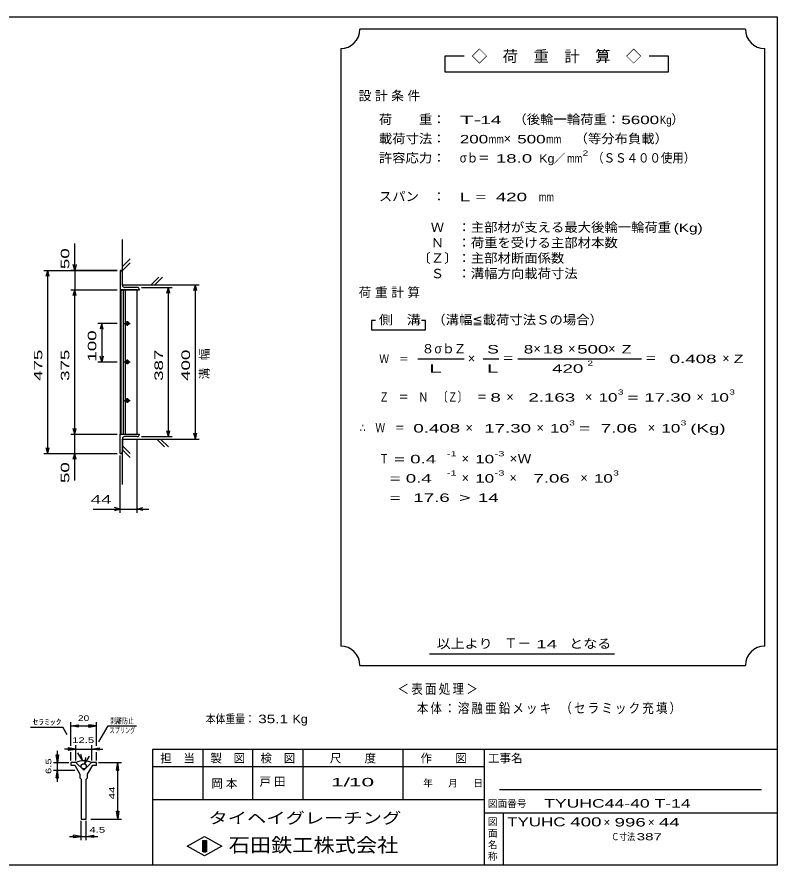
# Model space of a CAD drawing. Units: millimetres, scale not verified. Extents: x -1820 to 1724, y -1285 to 1059.
# Drawn here: x -248 to 1724, y -1141 to 1059 of the extents above; entities that cross this region are included whole.
import ezdxf
from ezdxf.enums import TextEntityAlignment as Align

# ---------------------------------------------------------------- set-up
doc = ezdxf.new("R2010")
doc.units = ezdxf.units.MM
doc.header["$LTSCALE"] = 10
for name, color, linetype, lineweight in [('0_2', 150, 'Continuous', 25), ('16', 3, 'Continuous', 25), ('22', 2, 'Continuous', 25), ('32', 4, 'Continuous', 25)]:
    doc.layers.add(name, color=color, linetype=linetype, lineweight=lineweight)
doc.styles.add('ベクトル', font='')
doc.styles.get('ベクトル').set_extended_font_data('ベクトル')

msp = doc.modelspace()

# ---------------------------------------------------------------- linework, layer by layer
at = {"layer": '0_2'}
for p, q in [((-1736, 1059), (1724, 1059)), ((1724, 1059), (1724, -1141)), ((1724, -841), (104, -841)), ((104, -841), (104, -1141)), ((234, -841), (234, -971)), ((364, -971), (364, -841)), ((494, -841), (494, -971)), ((754, -971), (754, -841)), ((964, -841), (964, -1141)), ((964, -886), (104, -886)), ((1684, -946), (1004, -946)), ((104, -971), (964, -971)), ((964, -1006), (1724, -1006)), ((1014, -1141), (1014, -1006)), ((194, -1092), (239, -1067)), ((234, -1077), (244, -1077)), ((234, -1107), (234, -1077)), ((234, -1077), (236, -1077)), ((236, -1077), (236, -1107)), ((238, -1107), (238, -1077)), ((238, -1077), (240, -1077)), ((239, -1067), (284, -1092)), ((240, -1077), (240, -1107)), ((242, -1107), (242, -1077)), ((242, -1077), (244, -1077)), ((244, -1077), (244, -1107)), ((244, -1077), (244, -1107)), ((239, -1117), (194, -1092)), ((284, -1092), (239, -1117)), ((244, -1107), (234, -1107)), ((236, -1107), (238, -1107)), ((240, -1107), (242, -1107)), ((1724, -1141), (-1736, -1141))]:
    msp.add_line(p, q, dxfattribs=at)
at = {"layer": '16'}
for p, q in [((20, 401.5), (20, 351.5)), ((26, 362.5), (26, 395.5)), ((64, 357.5), (31, 357.5)), ((20, 351.5), (70, 351.5)), ((20, 351.5), (20, -23.5)), ((64, 351.5), (20, 351.5)), ((22, 351.5), (22, -23.5)), ((29, -23.5), (29, 351.5)), ((33, 351.5), (33, -23.5)), ((64, -23.5), (64, 351.5)), ((30, 264), (46, 264)), ((40, 267), (36, 267)), ((38, 270), (38, 258)), ((36, 261), (40, 261)), ((30, 164), (46, 164)), ((40, 167), (36, 167)), ((36, 161), (40, 161)), ((38, 170), (38, 158)), ((40, 67), (36, 67)), ((38, 70), (38, 58)), ((30, 64), (46, 64)), ((36, 61), (40, 61)), ((20, -23.5), (70, -23.5)), ((20, -73.5), (20, -23.5)), ((20, -23.5), (64, -23.5)), ((26, -34.5), (26, -67.5)), ((64, -29.5), (31, -29.5))]:
    msp.add_line(p, q, dxfattribs=at)
for centre, radius, start, end in [((20, 395.5), 6, 0, 90), ((31, 362.5), 5, 180, 270), ((64, 351.5), 6, 0, 90), ((36, 264), 3, 90, 270), ((38, 264), 4, 46.6, 133.4), ((40, 264), 3, 270, 90), ((38, 264), 4, 226.6, 313.4), ((36, 164), 3, 90, 270), ((38, 164), 4, 46.6, 133.4), ((38, 164), 4, 226.6, 313.4), ((40, 164), 3, 270, 90), ((36, 64), 3, 90, 270), ((38, 64), 4, 46.6, 133.4), ((40, 64), 3, 270, 90), ((38, 64), 4, 226.6, 313.4), ((31, -34.5), 5, 90, 180), ((64, -23.5), 6, 270, 0), ((20, -67.5), 6, 270, 0)]:
    msp.add_arc(centre, radius, start, end, dxfattribs=at)
at = {"layer": '22', "color": 4}
for p, q in [((1642, 1027), (642, 1027)), ((592, 977), (592, -573)), ((1692, -573), (1692, 977)), ((912, 957), (862, 957)), ((862, 957), (862, 917)), ((1442, 957), (1392, 957)), ((1442, 917), (1442, 957)), ((862, 917), (1442, 917)), ((-98, 401.5), (-98, 471.5)), ((26, 364), (26, 481.5)), ((26, 411.5), (46, 431.5)), ((26, 401.5), (46, 421.5)), ((-178, 401.5), (12, 401.5)), ((-172, 386.5), (-168, 401.5)), ((-164, 386.5), (-168, 401.5)), ((-168, -73.5), (-168, 401.5)), ((12, 401.5), (-108, 401.5)), ((-98, 401.5), (-102, 416.5)), ((-94, 416.5), (-98, 401.5)), ((-98, 401.5), (-98, 351.5)), ((100, 364), (120, 384)), ((110, 364), (130, 384)), ((26, 364), (225, 364)), ((75, 357.5), (155, 357.5)), ((141, 342.5), (145, 357.5)), ((149, 342.5), (145, 357.5)), ((145, -29.5), (145, 357.5)), ((211, 349), (215, 364)), ((219, 349), (215, 364)), ((215, -36), (215, 364)), ((-108, 351.5), (12, 351.5)), ((-102, 336.5), (-98, 351.5)), ((-94, 336.5), (-98, 351.5)), ((-98, -23.5), (-98, 351.5)), ((12, 264), (-38, 264)), ((-28, 264), (-32, 249)), ((-24, 249), (-28, 264)), ((-28, 264), (-28, 164)), ((682, 272), (672, 272)), ((672, 272), (672, 247)), ((812, 272), (802, 272)), ((812, 247), (812, 272)), ((672, 247), (812, 247)), ((-28, 164), (-32, 179)), ((-24, 179), (-28, 164)), ((-38, 164), (12, 164)), ((792, 172), (912, 172)), ((962, 172), (1002, 172)), ((1052, 172), (1372, 172)), ((-98, -23.5), (-102, -8.5)), ((-98, -23.5), (-94, -8.5)), ((145, -29.5), (141, -14.5)), ((145, -29.5), (149, -14.5)), ((215, -36), (211, -21)), ((215, -36), (219, -21)), ((-108, -23.5), (12, -23.5)), ((-98, -73.5), (-98, -23.5)), ((26, -36), (225, -36)), ((26, -153.5), (26, -36)), ((64, -227.5), (64, -37.5)), ((75, -29.5), (155, -29.5)), ((135, -56), (115, -36)), ((145, -56), (125, -36)), ((-168, -73.5), (-172, -58.5)), ((-168, -73.5), (-164, -58.5)), ((46, -73.5), (26, -53.5)), ((46, -83.5), (26, -63.5)), ((-178, -73.5), (12, -73.5)), ((-108, -73.5), (12, -73.5)), ((-102, -88.5), (-98, -73.5)), ((-94, -88.5), (-98, -73.5)), ((-98, -143.5), (-98, -73.5)), ((20, -227.5), (20, -78.5)), ((-50, -217.5), (20, -217.5)), ((20, -217.5), (5, -213.5)), ((5, -221.5), (20, -217.5)), ((20, -217.5), (64, -217.5)), ((64, -217.5), (79, -213.5)), ((79, -221.5), (64, -217.5)), ((64, -217.5), (94, -217.5)), ((822, -593), (1302, -593)), ((642, -623), (1642, -623))]:
    msp.add_line(p, q, dxfattribs=at)
for centre, start, end in [((592, 1027), 270, 0), ((1692, 1027), 180, 270), ((592, -623), 0, 90), ((1692, -623), 90, 180)]:
    msp.add_arc(centre, 50, start, end, dxfattribs=at)
at = {"layer": '32'}
for p, q in [((-108, -832), (-108, -770)), ((-41.33, -832), (-41.33, -770)), ((-212.33, -783), (-129, -783)), ((-117.33, -803), (-129, -783)), ((-108, -780), (-88, -777)), ((-88, -783), (-108, -780)), ((-108, -780), (-41.33, -780)), ((-88, -783), (-88, -777)), ((-41.33, -780), (-61.33, -777)), ((-61.33, -783), (-61.33, -777)), ((-61.33, -783), (-41.33, -780)), ((-35.33, -821.67), (-11, -779.67)), ((-11, -779.67), (62.34, -779.67)), ((-94.67, -870), (-94.67, -830)), ((-54.67, -830), (-54.67, -870)), ((-143, -875), (-146, -855)), ((-146, -855), (-140, -855)), ((-143, -875), (-143, -845)), ((-140, -855), (-143, -875)), ((-94.67, -840), (-124.67, -840)), ((-94.67, -840), (-114.67, -837)), ((-114.67, -837), (-114.67, -843)), ((-114.67, -843), (-94.67, -840)), ((-108, -870), (-108, -848)), ((-94.67, -840), (-54.67, -840)), ((-78, -870), (-89.67, -850)), ((-78, -870), (-81.67, -854.33)), ((-54.67, -840), (-34.67, -837)), ((-34.67, -843), (-54.67, -840)), ((-54.67, -840), (-24.67, -840)), ((-41.33, -870), (-41.33, -848)), ((-34.67, -837), (-34.67, -843)), ((-153, -875), (-113, -875)), ((-143, -895), (-143, -875)), ((-108, -875), (-108, -881.67)), ((-94.67, -875), (-108, -875)), ((-74.67, -895), (-94.67, -875)), ((-54.67, -875), (-74.67, -895)), ((-71.33, -878.33), (-60, -858.33)), ((-71.33, -878.33), (-69, -862.33)), ((-41.33, -875), (-54.67, -875)), ((-41.33, -881.67), (-41.33, -875)), ((-36.33, -875), (23.67, -875)), ((10.67, -895), (13.67, -875)), ((16.67, -895), (13.67, -875)), ((13.67, -1021.67), (13.67, -875)), ((-153, -895), (-98, -895)), ((-146, -915), (-143, -895)), ((-140, -915), (-143, -895)), ((-143, -925), (-143, -895)), ((-108, -881.67), (-98, -881.67)), ((-98, -881.67), (-84.67, -905)), ((-64.67, -905), (-51.33, -881.67)), ((-51.33, -881.67), (-41.33, -881.67)), ((10.67, -895), (16.67, -895)), ((-146, -915), (-140, -915)), ((-84.67, -905), (-84.67, -915)), ((-84.67, -915), (-81.33, -918.33)), ((-81.33, -918.33), (-81.33, -1021.67)), ((-68, -918.33), (-64.67, -915)), ((-68, -1021.67), (-68, -918.33)), ((-64.67, -915), (-64.67, -905)), ((13.67, -1021.67), (10.67, -1001.67)), ((10.67, -1001.67), (16.67, -1001.67)), ((16.67, -1001.67), (13.67, -1021.67)), ((-81.33, -1021.67), (-68, -1021.67)), ((-81.33, -1076.67), (-81.33, -1026.67)), ((-68, -1076.67), (-68, -1026.67)), ((-56.33, -1021.67), (23.67, -1021.67)), ((-111.33, -1066.67), (-81.33, -1066.67)), ((-81.33, -1066.67), (-101.33, -1063.67)), ((-101.33, -1069.67), (-101.33, -1063.67)), ((-101.33, -1069.67), (-81.33, -1066.67)), ((-81.33, -1066.67), (-68, -1066.67)), ((-68, -1066.67), (-48, -1063.67)), ((-48, -1069.67), (-68, -1066.67)), ((-68, -1066.67), (-38, -1066.67)), ((-48, -1069.67), (-48, -1063.67))]:
    msp.add_line(p, q, dxfattribs=at)
msp.add_circle((-74.67, -885), 6.67, dxfattribs=at)
msp.add_arc((-75, -920.68), 50, 66, 113, dxfattribs=at)

# ---------------------------------------------------------------- texts
at = {"layer": '0_2', "style": 'ベクトル'}
for s, height, p in [('担\u3000当', 21.99, (124, -864)), ('製\u3000図', 21.99, (254, -864)), ('検\u3000図', 21.99, (384, -864)), ('尺\u3000\u3000度', 21.99, (564, -864)), ('作\u3000\u3000図', 21.99, (799, -864)), ('工事名', 21.99, (974, -864)), ('年', 18.33, (806, -928.5)), ('月', 18.33, (871, -928.5)), ('日', 18.33, (936, -928.5)), ('図面番号', 18.33, (974, -981.5)), ('図', 18.33, (974, -1028.5)), ('面', 18.33, (974, -1058.5)), ('名', 18.33, (974, -1088.5)), ('称', 18.33, (974, -1118.5))]:
    msp.add_text(s, height=height, dxfattribs=at).set_placement(p, align=Align.MIDDLE_LEFT)
at = {"layer": '0_2', "color": 222, "style": 'ベクトル'}
for s, height, width, p in [('タイヘイグレーチング', 29.33, 1.25, (249, -1019)), ('石田鉄工株式会社', 36.66, 1.1, (301.5, -1089))]:
    msp.add_text(s, height=height, dxfattribs=dict(at, width=width)).set_placement(p, align=Align.MIDDLE_LEFT)
at = {"layer": '22', "style": 'ベクトル'}
for s, height, p in [('◇\u3000荷\u3000重\u3000計\u3000算\u3000◇', 29.33, (932, 957)), ('）', 24.19, (1450, 793.5)), ('×', 24.19, (1015, 743.5)), ('／', 21.99, (1144.5, 692)), ('８', 24.19, (802, 198.5)), ('σｂ', 24.19, (835, 198.5)), ('Ｚ', 24.19, (885, 198.5)), ('×', 24.19, (1092, 198.5)), ('×', 24.19, (1182, 198.5)), ('×', 24.19, (1286, 198.5)), ('×', 24.19, (922, 173.5)), ('×', 24.19, (1582, 173.5)), ('×', 24.19, (1022, 73.5)), ('×', 24.19, (1226, 73.5)), ('×', 24.19, (1515, 73.5)), ('×', 24.19, (916, -6.5)), ('×', 24.19, (1100, -6.5)), ('×', 24.19, (1389, -6.5)), ('×', 24.19, (906, -86.5)), ('×', 24.19, (906, -136.5)), ('×', 24.19, (1030, -136.5)), ('×', 24.19, (1214, -136.5)), ('Ｔ－', 25.66, (1016, -565.5)), ('×', 21.99, (1274, -1030)), ('×', 21.99, (1389, -1030))]:
    msp.add_text(s, height=height, dxfattribs=at).set_placement(p, align=Align.MIDDLE_LEFT)
for s, height, width, p in [('荷\u3000\u3000重：\u3000', 24.19, 1.05, (691, 793.5)), ('T-', 21.99, 2, (901, 792)), (' 14 ', 21.99, 1.65, (941, 792)), ('（後輪一輪荷重：', 24.19, 1.05, (1040, 793.5)), ('5600', 21.99, 1.5, (1320, 792)), ('Kg', 21.99, 0.85, (1420, 792)), ('載荷寸法：\u3000', 24.19, 1.05, (691, 743.5)), ('200', 21.99, 1.5, (901, 742)), ('mm', 21.99, 0.8, (976, 742)), ('500', 21.99, 1.5, (1050, 742)), ('mm', 21.99, 0.8, (1125, 742)), ('\u3000（等分布負載）', 24.19, 1.05, (1164, 743.5)), ('許容応力：\u3000', 24.19, 1.05, (691, 693.5)), ('σｂ＝', 24.19, 0.9, (901, 693.5)), ('2', 13.2, 1.5, (1219.5, 706)), ('（ＳＳ４００使用）', 24.19, 0.9, (1244.5, 693.5)), (' 18.0', 21.99, 1.65, (981, 692)), ('Kg', 21.99, 1.1, (1107, 692)), ('mm', 21.99, 0.8, (1179.5, 692)), ('スパン\u3000：\u3000', 24.19, 1.05, (691, 593.5)), ('L = ', 21.99, 1.65, (901, 592)), (' 420 ', 21.99, 1.65, (981, 592)), ('mm', 21.99, 0.8, (1106, 592)), ('\u3000Ｗ\u3000：主部材が支える最大後輪一輪荷重', 24.19, 1.05, (791, 513.5)), ('(Kg)', 21.99, 1.35, (1456, 512)), ('\u3000Ｎ\u3000：荷重を受ける主部材本数', 24.19, 1.05, (791, 473.5)), ('〔Ｚ〕：主部材断面係数', 24.19, 1.05, (791, 433.5)), ('\u3000Ｓ\u3000：溝幅方向載荷寸法', 24.19, 1.05, (791, 393.5)), ('側\u3000溝', 24.19, 1.1, (691, 273.5)), ('\u3000（溝幅≦載荷寸法Ｓの場合）', 24.19, 1.05, (795, 273.5)), ('S', 21.99, 1.55, (972, 197)), ('8', 21.99, 1.5, (1067, 197)), (' 18 ', 21.99, 1.65, (1102, 197)), (' 500 ', 21.99, 1.65, (1192, 197)), ('Z', 21.99, 1.4, (1321, 197)), ('Ｗ\u3000＝', 21.99, 0.85, (692, 172)), ('＝', 24.19, 0.9, (1012, 173.5)), ('＝', 24.19, 0.9, (1382, 173.5)), (' 0.408', 21.99, 1.65, (1432, 172)), ('Z', 21.99, 1.4, (1612, 172)), ('L', 21.99, 1.8, (972, 147)), (' 420 ', 21.99, 1.65, (1127, 147)), ('2', 13.2, 1.5, (1232, 161)), ('Ｚ\u3000＝\u3000Ｎ\u3000〔Ｚ〕\u3000＝', 24.19, 0.75, (692, 73.5)), ('3', 13.2, 1.5, (1311, 86)), ('3', 13.2, 1.5, (1600, 86)), (' 8 ', 21.99, 1.65, (967, 72)), ('  2.163', 21.99, 1.65, (1052, 72)), ('10', 21.99, 1.5, (1261, 72)), ('=', 21.99, 1.7, (1336, 72)), (' 17.30', 21.99, 1.65, (1366, 72)), ('10', 21.99, 1.5, (1550, 72)), ('∴\u3000Ｗ\u3000＝', 24.19, 0.75, (642, -6.5)), (' 0.408', 21.99, 1.65, (767, -8)), (' 17.30', 21.99, 1.65, (951, -8)), ('10', 21.99, 1.5, (1135, -8)), ('3', 13.2, 1.5, (1185, 6)), ('  7.06', 21.99, 1.65, (1240, -8)), ('10', 21.99, 1.5, (1424, -8)), ('3', 13.2, 1.5, (1474, 6)), ('(Kg)', 21.99, 1.65, (1499, -8)), ('=', 21.99, 1.7, (1210, -8)), ('Ｔ', 24.19, 0.75, (692, -86.5)), (' = 0.4', 21.99, 1.65, (717, -88)), ('-1', 13.2, 1.65, (867, -74)), ('10', 21.99, 1.5, (941, -88)), ('-3', 13.2, 1.65, (991, -74)), ('×Ｗ', 24.19, 1.1, (1030, -86.5)), ('  = 0.4', 21.99, 1.65, (692, -138)), ('-1', 13.2, 1.65, (867, -124)), ('10', 21.99, 1.5, (941, -138)), ('-3', 13.2, 1.65, (991, -124)), ('  7.06', 21.99, 1.65, (1065, -138)), ('10', 21.99, 1.5, (1249, -138)), ('3', 13.2, 1.5, (1299, -124)), (' 44 ', 21.99, 1.65, (-70, -192.5)), ('  =', 21.99, 1.65, (692, -188)), (' 17.6', 21.99, 1.65, (767, -188)), ('>', 21.99, 1.7, (899.5, -188)), (' 14 ', 21.99, 1.65, (934.5, -188)), ('以上より\u3000', 24.19, 1.1, (841, -566.5)), (' 14 ', 21.99, 1.65, (1086, -568)), ('となる', 24.19, 1.1, (1185, -566.5)), ('本体重量：', 21.99, 0.85, (242, -762)), (' 35.1', 21.99, 1.35, (367, -762)), ('Kg', 21.99, 1.1, (467, -762)), ('1/', 21.99, 2, (567, -926)), (' 10 ', 21.99, 2, (597, -926)), ('TYUHC44-40 T-14', 21.99, 1.55, (1120, -981)), ('TYUHC', 23.46, 1.4, (1024, -1029)), (' 400 ', 23.46, 1.55, (1174, -1029)), (' 996 ', 21.99, 1.65, (1289, -1030)), (' 44 ', 21.99, 1.65, (1404, -1030)), ('Ｃ寸法：', 18.33, 0.8, (1294, -1067.5)), (' 387 ', 18.33, 1.6, (1349, -1067.5))]:
    msp.add_text(s, height=height, dxfattribs=dict(at, width=width)).set_placement(p, align=Align.MIDDLE_LEFT)
at = {"layer": '22', "style": 'ベクトル', "width": 1.65}
for s, p in [(' 50 ', (-123, 391.5)), (' 100 ', (-53, 151.5)), (' 475 ', (-193, 101.5)), (' 375 ', (-123, 101.5)), (' 387 ', (120, 101.5)), (' 400 ', (190, 101.5)), (' 50 ', (-123, -163.5))]:
    msp.add_text(s, height=21.99, rotation=90, dxfattribs=at).set_placement(p, align=Align.MIDDLE_LEFT)
at = {"layer": '22', "attachment_point": 4, "style": 'ベクトル'}
for s, insert, char_height in [('\\T1.28;設計条件', (638.5, 853.5), 24.19), ('\\T1.28;荷重計算', (638.5, 343.5), 24.19), ('\\T1.5;\\W2;\\~L\\~', (797, 147), 21.99), ('\\T1.2;\\W0.85;＜表面処理＞', (739.5, -685.5), 25.66), ('\\T1.19;\\W0.85;本体：溶融亜鉛メッキ', (789.5, -735.5), 25.66), ('\\T1.19;\\W0.85;（セラミック充填）', (1162, -735.5), 25.66), ('\\T1.25;岡本\u3000', (256.5, -931), 21.99), ('\\T1.25;戸田\u3000', (381.5, -926), 21.99)]:
    msp.add_mtext(s, dxfattribs=dict(at, insert=insert, char_height=char_height))
at = {"layer": '22', "insert": (240, 119), "char_height": 21.99, "attachment_point": 4, "rotation": 90, "style": 'ベクトル'}
msp.add_mtext('\\T1.67;溝幅', dxfattribs=at)
at = {"layer": '32', "color": 2, "style": 'ベクトル'}
for s, width, p in [('ｾﾗﾐｯｸ', 1.5, (-207.33, -770)), ('20', 1.35, (-89.67, -760)), ('剥離防止', 0.75, (-6, -766.67)), ('スプリング', 0.65, (-7.66, -791.67)), ('12.5', 1.5, (-104.67, -817)), (' 4.5 ', 1.5, (-68, -1049.67))]:
    msp.add_text(s, height=14.66, dxfattribs=dict(at, width=width)).set_placement(p, align=Align.MIDDLE_LEFT)
at = {"layer": '32', "color": 2, "style": 'ベクトル', "width": 1.5}
for s, p in [('6.5', (-166, -905)), (' 44 ', (-1.33, -978.33))]:
    msp.add_text(s, height=14.66, rotation=90, dxfattribs=at).set_placement(p, align=Align.MIDDLE_LEFT)

doc.saveas('drawing.dxf')
